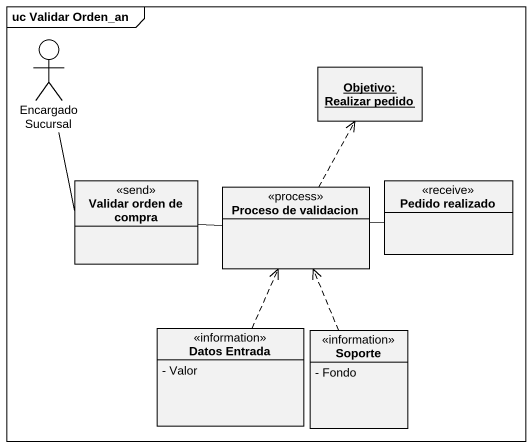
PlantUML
@startuml
mainframe uc Validar Orden_an
allowmixing
hide circle
hide empty members
skinparam classAttributeIconSize 0
actor "Encargado Sucursal" as Encargado_Sucursal
object "Objetivo: Realizar pedido" as Objetivo_Realizar_pedido
class "Validar orden de compra" as Validar_orden_de_compra <<send>>
class "Proceso de validacion" as Proceso_de_validacion <<process>>
class "Pedido realizado" as Pedido_realizado <<receive>>
class "Datos Entrada" as Datos_Entrada <<information>> {
  - Valor
}
class Soporte <<information>> {
  - Fondo
}
Encargado_Sucursal -- Validar_orden_de_compra
Validar_orden_de_compra -right- Proceso_de_validacion
Proceso_de_validacion .up.> Objetivo_Realizar_pedido
Proceso_de_validacion -right- Pedido_realizado
Datos_Entrada .up.> Proceso_de_validacion
Soporte .up.> Proceso_de_validacion
@enduml
